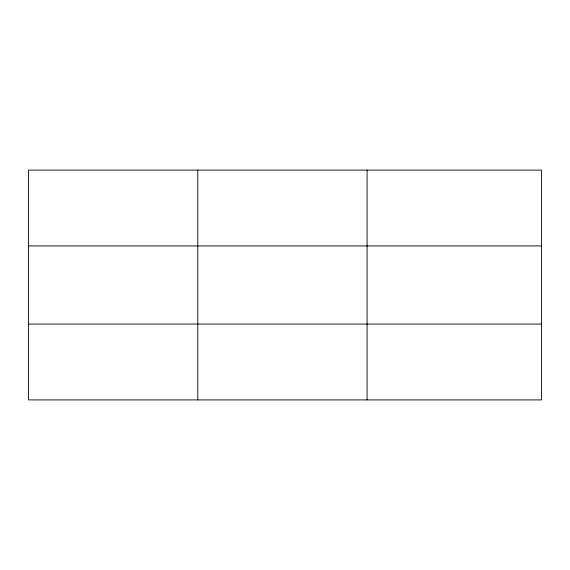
<?xml version="1.0" encoding="UTF-8"?>
<svg xmlns="http://www.w3.org/2000/svg" width="570" height="570" viewBox="0 0 570 570"><rect width="100%" height="100%" fill="white"/><g stroke="black" fill="none" stroke-linecap="round" stroke-linejoin="round"><path stroke-width="0.85" d="M197.79 399.905L197.79 170.095M367.08 399.905L367.08 170.095M541.5 324.066L541.5 399.905L28.5 399.905L28.5 170.095L541.5 170.095L541.5 324.066L28.5 324.066M28.5 245.934L541.5 245.934"/></g></svg>
